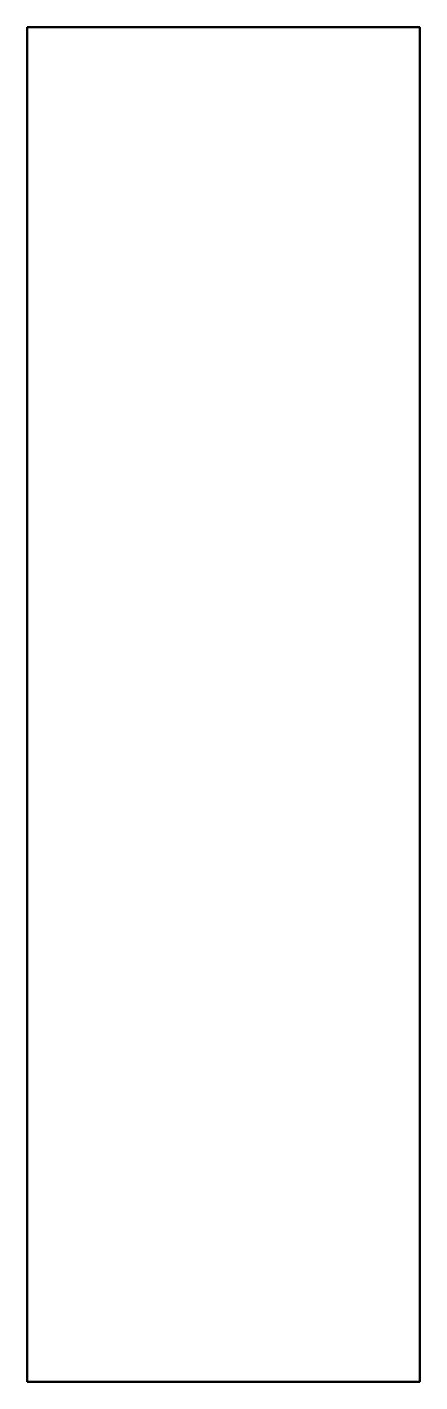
# Model space of a CAD drawing. Header units: millimetres. Extents: x 73 to 140, y 44 to 275.
import ezdxf

# ---------------------------------------------------------------- set-up
doc = ezdxf.new("R2010")
doc.units = ezdxf.units.MM
doc.layers.add('Sichtbar (ISO)', color=7, linetype='Continuous', lineweight=50)

msp = doc.modelspace()

# ---------------------------------------------------------------- linework, layer by layer
at = {"layer": 'Sichtbar (ISO)'}
for p, q in [((139.7, 275.32), (72.7, 275.32)), ((72.7, 275.32), (72.7, 44.32)), ((139.7, 44.32), (139.7, 275.32)), ((72.7, 44.32), (139.7, 44.32))]:
    msp.add_line(p, q, dxfattribs=at)

doc.saveas('drawing.dxf')
